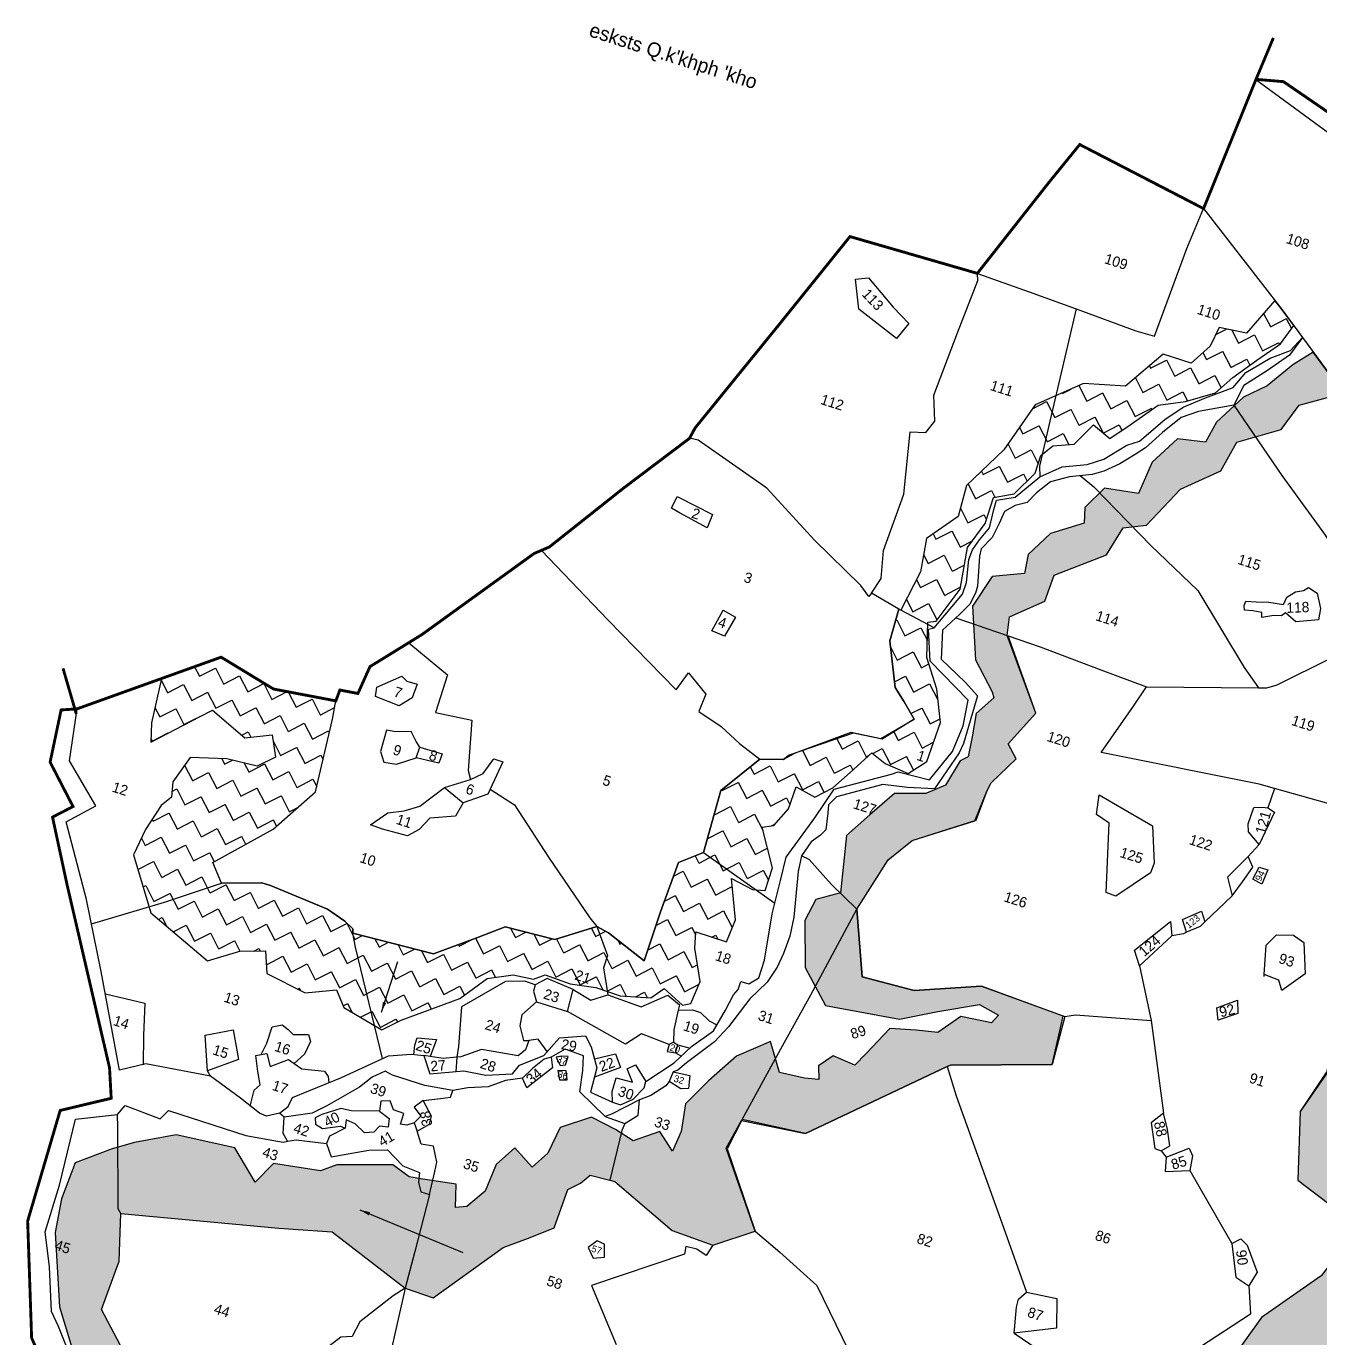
# Model space of a CAD drawing. Header units: metres. Extents: x 324836 to 329602, y 1812541 to 1817315.
# Drawn here: x 325396 to 327734, y 1814434 to 1816803 of the extents above; entities that cross this region are included whole.
import ezdxf
from ezdxf.enums import TextEntityAlignment as Align

# ---------------------------------------------------------------- set-up
doc = ezdxf.new("R2010")
doc.units = ezdxf.units.M
doc.header["$MEASUREMENT"] = 0
doc.linetypes.add('DASHDOT', pattern=[1, 0.5, -0.25, 0, -0.25])
doc.linetypes.add('DIVIDE', pattern=[31.75, 12.7, -6.35, 0, -6.35, 0, -6.35])
for name, color, linetype in [('OFF', 1, 'Continuous'), ('POLY_HATCH', 12, 'Continuous'), ('POLY_PARCEL', 6, 'Continuous'), ('POLY_WATER', 4, 'Continuous'), ('SYM_ARROW', 1, 'Continuous'), ('TEXT_MAPOUT', 7, 'Continuous'), ('TEXT_PARCEL', 7, 'Continuous'), ('V_BOUND_LINE', 7, 'Continuous'), ('V_BOUND_STREAM_LINE', 7, 'DASHDOT'), ('V_DIVIDE_LINE', 7, 'DIVIDE')]:
    doc.layers.add(name, color=color, linetype=linetype)
doc.styles.get("Standard").update_dxf_attribs({"font": 'simplex.shx'})
doc.styles.add('TEXT_MAP', font='', dxfattribs={"height": 0.5})
doc.styles.get('TEXT_MAP').set_extended_font_data('Kruti Dev 050')
doc.dimstyles.get("Standard").update_dxf_attribs({"dimtxt": 0.18, "dimasz": 0.18, "dimexe": 0.18, "dimexo": 0.0625, "dimgap": 0.09, "dimtad": 0, "dimtih": 1, "dimtoh": 1, "dimdec": 4, "dimzin": 0, "dimdsep": 46, "dimtxsty": 'Standard', "dimcen": 0.09, "dimadec": 0, "dimazin": 0, "dimtfac": 1, "dimtdec": 4, "dimtofl": 0, "dimtmove": 0, "dimatfit": 3, "dimfxl": 0, "dimtolj": 1, "dimtzin": 0, "dimarcsym": 0})

# ---------------------------------------------------------------- blocks, each defined once
blk = doc.blocks.new('ff')
at = {"layer": 'POLY_HATCH'}
h = blk.add_hatch(dxfattribs=at)
h.set_pattern_fill('ZIGZAG', color=256, scale=25, angle=315, style=0)
h.set_pattern_definition([(315, (3158.3107, 8033.7145), (4.419417, -1e-15), [3.125, -3.125]), (45, (3160.5204, 8031.5048), (2e-15, 4.419417), [3.125, -3.125])])
edge = h.paths.add_edge_path()
edge.add_line((3301.97, 8306.03), (3302.19, 8300.27))
edge.add_line((3302.19, 8300.27), (3305.55, 8292.83))
edge.add_line((3305.55, 8292.83), (3307.76, 8290.95))
edge.add_line((3307.76, 8290.95), (3310.38, 8288.58))
edge.add_line((3310.38, 8288.58), (3306.12, 8283.59))
edge.add_line((3306.12, 8283.59), (3300.97, 8283.01))
edge.add_line((3300.97, 8283.01), (3291.55, 8275.98))
edge.add_line((3291.55, 8275.98), (3290.81, 8274.93))
edge.add_line((3290.81, 8274.93), (3286.88, 8273.78))
edge.add_line((3286.88, 8273.78), (3282.05, 8266.5))
edge.add_line((3282.05, 8266.5), (3282.47, 8255.26))
edge.add_line((3282.47, 8255.26), (3278.87, 8252.31))
edge.add_line((3278.87, 8252.31), (3278.54, 8243.15))
edge.add_line((3278.54, 8243.15), (3278.38, 8234.16))
edge.add_line((3278.38, 8234.16), (3271.01, 8236.94))
edge.add_line((3271.01, 8236.94), (3268.73, 8237.32))
edge.add_line((3268.73, 8237.32), (3262.43, 8232.96))
edge.add_line((3262.43, 8232.96), (3253.51, 8232.41))
edge.add_line((3253.51, 8232.41), (3249.63, 8229.29))
edge.add_line((3249.63, 8229.29), (3243.06, 8224.11))
edge.add_line((3243.06, 8224.11), (3228.6, 8223.28))
edge.add_line((3228.6, 8223.28), (3228.38, 8223.98))
edge.add_line((3228.38, 8223.98), (3226.63, 8224.85))
edge.add_line((3226.63, 8224.85), (3223.14, 8225.92))
edge.add_line((3223.14, 8225.92), (3212.38, 8226.79))
edge.add_line((3212.38, 8226.79), (3210.83, 8226.79))
edge.add_line((3210.83, 8226.79), (3204.13, 8224.56))
edge.add_line((3204.13, 8224.56), (3201.61, 8227.56))
edge.add_line((3201.61, 8227.56), (3209.86, 8236.28))
edge.add_line((3209.86, 8236.28), (3214.91, 8244.69))
edge.add_line((3214.91, 8244.69), (3213.85, 8257.67))
edge.add_line((3213.85, 8257.67), (3213.44, 8260.88))
edge.add_line((3213.44, 8260.88), (3202.47, 8259.53))
edge.add_line((3202.47, 8259.53), (3192.08, 8262.03))
edge.add_line((3192.08, 8262.03), (3183.32, 8255.3))
edge.add_line((3183.32, 8255.3), (3184.02, 8247.44))
edge.add_line((3184.02, 8247.44), (3184.91, 8244.19))
edge.add_line((3184.91, 8244.19), (3191.73, 8251.09))
edge.add_line((3191.73, 8251.09), (3193.5, 8252.77))
edge.add_line((3193.5, 8252.77), (3200.32, 8249.91))
edge.add_line((3200.32, 8249.91), (3204.66, 8251.88))
edge.add_line((3204.66, 8251.88), (3206.44, 8248.33))
edge.add_line((3206.44, 8248.33), (3203.87, 8245.86))
edge.add_line((3203.87, 8245.86), (3198.44, 8245.47))
edge.add_line((3198.44, 8245.47), (3192.27, 8243.74))
edge.add_line((3192.27, 8243.74), (3190.68, 8238.8))
edge.add_line((3190.68, 8238.8), (3191.28, 8236.14))
edge.add_line((3191.28, 8236.14), (3189.99, 8234.26))
edge.add_line((3189.99, 8234.26), (3188.71, 8229.43))
edge.add_line((3188.71, 8229.43), (3188.06, 8224.62))
edge.add_line((3188.06, 8224.62), (3194.03, 8215.87))
edge.add_line((3194.03, 8215.87), (3205.98, 8210.93))
edge.add_line((3205.98, 8210.93), (3210.82, 8214.29))
edge.add_line((3210.82, 8214.29), (3215.07, 8215.67))
edge.add_line((3215.07, 8215.67), (3216.45, 8212.02))
edge.add_line((3216.45, 8212.02), (3223.86, 8210.84))
edge.add_line((3223.86, 8210.84), (3228.89, 8213.01))
edge.add_line((3228.89, 8213.01), (3231.07, 8210.44))
edge.add_line((3231.07, 8210.44), (3238.57, 8208.76))
edge.add_line((3238.57, 8208.76), (3241.24, 8211.43))
edge.add_line((3241.24, 8211.43), (3249.83, 8218.14))
edge.add_line((3249.83, 8218.14), (3253.29, 8222.87))
edge.add_line((3253.29, 8222.87), (3257.43, 8224.85))
edge.add_line((3257.43, 8224.85), (3261.05, 8225.22))
edge.add_line((3261.05, 8225.22), (3262.73, 8226.6))
edge.add_line((3262.73, 8226.6), (3267.37, 8226.4))
edge.add_line((3267.37, 8226.4), (3271.82, 8227.19))
edge.add_line((3271.82, 8227.19), (3276.26, 8227.09))
edge.add_line((3276.26, 8227.09), (3281.5, 8228.37))
edge.add_line((3281.5, 8228.37), (3283.17, 8230.64))
edge.add_line((3283.17, 8230.64), (3287.13, 8228.87))
edge.add_line((3287.13, 8228.87), (3288.41, 8229.56))
edge.add_line((3288.41, 8229.56), (3288.8, 8233.7))
edge.add_line((3288.8, 8233.7), (3286.14, 8238.93))
edge.add_line((3286.14, 8238.93), (3285.45, 8241.69))
edge.add_line((3285.45, 8241.69), (3291.08, 8241.69))
edge.add_line((3291.08, 8241.69), (3291.37, 8245.84))
edge.add_line((3291.37, 8245.84), (3288.51, 8252.45))
edge.add_line((3288.51, 8252.45), (3292.56, 8251.76))
edge.add_line((3292.56, 8251.76), (3294.73, 8252.25))
edge.add_line((3294.73, 8252.25), (3294.73, 8256.4))
edge.add_line((3294.73, 8256.4), (3290.88, 8262.61))
edge.add_line((3290.88, 8262.61), (3292.75, 8263.5))
edge.add_line((3292.75, 8263.5), (3294.28, 8267.04))
edge.add_line((3294.28, 8267.04), (3294.38, 8271.09))
edge.add_line((3294.38, 8271.09), (3298.03, 8270.4))
edge.add_line((3298.03, 8270.4), (3300.5, 8272.87))
edge.add_line((3300.5, 8272.87), (3302.58, 8276.32))
edge.add_line((3302.58, 8276.32), (3305.14, 8280.76))
edge.add_line((3305.14, 8280.76), (3307.91, 8279.67))
edge.add_line((3307.91, 8279.67), (3312.26, 8279.28))
edge.add_line((3312.26, 8279.28), (3314.72, 8282.24))
edge.add_line((3314.72, 8282.24), (3314.92, 8289.44))
edge.add_line((3314.92, 8289.44), (3312.55, 8294.77))
edge.add_line((3312.55, 8294.77), (3309.19, 8299.51))
edge.add_line((3309.19, 8299.51), (3307.5, 8305.4))
edge.add_line((3307.5, 8305.4), (3308.78, 8306))
edge.add_line((3308.78, 8306), (3311.05, 8312.61))
edge.add_line((3311.05, 8312.61), (3310.07, 8319.91))
edge.add_line((3310.07, 8319.91), (3311.75, 8324.84))
edge.add_line((3311.75, 8324.84), (3311.75, 8329.58))
edge.add_line((3311.75, 8329.58), (3315, 8331.26))
edge.add_line((3315, 8331.26), (3317.38, 8335.8))
edge.add_line((3317.38, 8335.8), (3317.38, 8339.05))
edge.add_line((3317.38, 8339.05), (3318.82, 8341.3))
edge.add_line((3318.82, 8341.3), (3322.28, 8342.68))
edge.add_line((3322.28, 8342.68), (3324.45, 8346.92))
edge.add_line((3324.45, 8346.92), (3327.91, 8345.54))
edge.add_line((3327.91, 8345.54), (3330.57, 8348.9))
edge.add_line((3330.57, 8348.9), (3334.13, 8353.63))
edge.add_line((3334.13, 8353.63), (3338.47, 8355.7))
edge.add_line((3338.47, 8355.7), (3343.02, 8358.76))
edge.add_line((3343.02, 8358.76), (3345.09, 8362.22))
edge.add_line((3345.09, 8362.22), (3348.15, 8366.36))
edge.add_line((3348.15, 8366.36), (3351.21, 8370.31))
edge.add_line((3351.21, 8370.31), (3352.41, 8374.05))
edge.add_line((3352.41, 8374.05), (3349.66, 8376.05))
edge.add_line((3349.66, 8376.05), (3347.96, 8377.21))
edge.add_line((3347.96, 8377.21), (3345, 8370.25))
edge.add_line((3345, 8370.25), (3340.17, 8369.75))
edge.add_line((3340.17, 8369.75), (3339.66, 8366.19))
edge.add_line((3339.66, 8366.19), (3337.38, 8362.38))
edge.add_line((3337.38, 8362.38), (3332.29, 8362.38))
edge.add_line((3332.29, 8362.38), (3327.72, 8355.02))
edge.add_line((3327.72, 8355.02), (3320.6, 8353.24))
edge.add_line((3320.6, 8353.24), (3313.74, 8347.15))
edge.add_line((3313.74, 8347.15), (3310.95, 8338.01))
edge.add_line((3310.95, 8338.01), (3306.63, 8330.14))
edge.add_line((3306.63, 8330.14), (3306.88, 8324.55))
edge.add_line((3306.88, 8324.55), (3302.82, 8319.22))
edge.add_line((3302.82, 8319.22), (3303.58, 8313.38))
edge.add_line((3303.58, 8313.38), (3302.39, 8305.94))
h = blk.add_hatch(dxfattribs=at)
h.set_pattern_fill('ZIGZAG', color=256, scale=25, angle=45, style=0)
h.set_pattern_definition([(45, (3158.3107, 8033.7145), (3e-16, 4.419417), [3.125, -3.125]), (135, (3160.5204, 8035.9242), (-4.419417, 6e-16), [3.125, -3.125])])
h.paths.add_polyline_path([(3448.64, 8249.79), (3442.99, 8248.17), (3436.6, 8249.69), (3430.06, 8247.87), (3424.28, 8249.24), (3421.55, 8247.26), (3418.51, 8246.5), (3413.03, 8247.11), (3411.51, 8251.97), (3412.42, 8258.96), (3420.18, 8266.4), (3418.96, 8272.78), (3419.57, 8277.8), (3415.01, 8280.53), (3412.42, 8285.85), (3408.62, 8283.12), (3406.49, 8276.13), (3402.69, 8274), (3401.93, 8271.72), (3400.41, 8265.34), (3396.82, 8259.02), (3397.46, 8251.9), (3395.27, 8244.07), (3398.5, 8232.56), (3411.18, 8228.06), (3407.49, 8217.93), (3399.81, 8207.82), (3394.04, 8190.08), (3385.79, 8166.21), (3385.68, 8152.62), (3381.41, 8143.9), (3380.01, 8139.73), (3377.62, 8132.11), (3362.22, 8117.1), (3365.44, 8105.91), (3363.87, 8104.56), (3356.33, 8096.57), (3351.2, 8098.75), (3341.86, 8102.64), (3332.29, 8104.43), (3318.83, 8100.77), (3290.45, 8081.02), (3286.64, 8078.41), (3270.07, 8071.48), (3265.81, 8070.29), (3261.03, 8069.99), (3257.59, 8069.54), (3245.71, 8071.33), (3235.62, 8073.13), (3229.28, 8075.68), (3238.4, 8084.49), (3243.59, 8093.29), (3247.33, 8101.72), (3261.08, 8112.55), (3266.32, 8116.36), (3266.27, 8117.93), (3263.27, 8118.22), (3262.2, 8119.07), (3256.62, 8118.5), (3250.9, 8118.65), (3243.76, 8121.5), (3239.68, 8123.79), (3235.25, 8124.86), (3227.46, 8126.5), (3226.39, 8126.71), (3221.32, 8130.86), (3216.69, 8137.9), (3212.76, 8141.76), (3206.9, 8147.47), (3207.26, 8156.47), (3204.98, 8164.45), (3231.99, 8170.38), (3241.05, 8172.61), (3256.13, 8167.18), (3261.32, 8167.05), (3270.23, 8179.09), (3273.93, 8182.04), (3277.69, 8185.08), (3277.92, 8192.19), (3279.64, 8193.91), (3280.82, 8195.71), (3284.38, 8195.96), (3285.27, 8196.02), (3297.4, 8190.94), (3304.9, 8190.63), (3311.21, 8195.22), (3301.97, 8207.46), (3303.03, 8212.86), (3314.34, 8214.11), (3334.32, 8232.75), (3334.75, 8233.15), (3351.6, 8238.68), (3350.86, 8247.28), (3335.73, 8247.9), (3324.79, 8243.6), (3315.44, 8243.11), (3310.92, 8254.05), (3313.55, 8263.87), (3316.46, 8268.37), (3325.82, 8274.95), (3326.24, 8280.63), (3326.53, 8282.14), (3329.37, 8287.41), (3327.29, 8289.49), (3330.2, 8296.06), (3321.33, 8307.4), (3320.73, 8310.63), (3325.75, 8315.09), (3325.93, 8319.92), (3333.55, 8326.05), (3334.86, 8331.44), (3338.57, 8333.11), (3342.29, 8340.91), (3348.05, 8346.11), (3349.17, 8351.68), (3355.86, 8356.14), (3357.54, 8361.15), (3364.26, 8365.46), (3357.06, 8370.67), (3354.38, 8367.47), (3351.21, 8362.64), (3347.87, 8359.48), (3344.71, 8353.91), (3343.96, 8350.01), (3339.13, 8349.08), (3336.16, 8343.88), (3335.6, 8337.94), (3329.65, 8337.01), (3327.42, 8332.74), (3328.16, 8330.14), (3323.14, 8326.61), (3320.54, 8321.96), (3320.91, 8318.62), (3315.71, 8316.39), (3314.04, 8310.45), (3317.38, 8301.72), (3321.85, 8297.3), (3322.41, 8296.38), (3320.36, 8292.85), (3320.92, 8288.76), (3321.29, 8285.23), (3320.18, 8284.12), (3319.06, 8279.29), (3316.27, 8276.87), (3311.07, 8275.2), (3308.09, 8270.37), (3305.31, 8265.73), (3307.35, 8255.89), (3303.63, 8253.47), (3302.89, 8249.39), (3305.49, 8241.59), (3310.88, 8236.38), (3323.89, 8238.06), (3329.84, 8241.4), (3336.35, 8244.74), (3340.07, 8244), (3339.32, 8242.33), (3333.93, 8241.77), (3330.96, 8237.87), (3327.24, 8237.13), (3322.78, 8236.01), (3320.18, 8230.63), (3318.88, 8228.06), (3314.79, 8228.44), (3312.93, 8226.02), (3313.68, 8223.79), (3311.26, 8223.24), (3306.8, 8222.86), (3303.64, 8227.51), (3298.8, 8223.24), (3295.46, 8217.66), (3292.86, 8212.65), (3293.6, 8207.82), (3293.23, 8204.11), (3290.07, 8206.71), (3286.16, 8203.73), (3282.63, 8204.66), (3277.98, 8205.41), (3273.34, 8202.06), (3272.65, 8197.17), (3270.79, 8194.01), (3266.88, 8196.24), (3264.65, 8192.52), (3264.28, 8187.51), (3262.05, 8183.98), (3260.19, 8183.24), (3259.08, 8187.14), (3253.31, 8186.21), (3250.9, 8185.84), (3247.55, 8186.95), (3238.26, 8183.98), (3235.84, 8182.12), (3227.66, 8180.82), (3225.62, 8176.74), (3220.41, 8181.38), (3210, 8180.45), (3203.49, 8176.92), (3200.15, 8174.69), (3194.76, 8170.42), (3194.39, 8163.74), (3195.13, 8157.79), (3199.78, 8145.72), (3204.8, 8138.48), (3209.26, 8137.55), (3211.46, 8131.65), (3216.67, 8124.59), (3223.36, 8122.73), (3227.26, 8117.72), (3236.93, 8117.16), (3242.51, 8115.3), (3244.18, 8113.26), (3239.9, 8107.13), (3238.79, 8102.49), (3233.58, 8091.34), (3229.31, 8085.4), (3224.48, 8081.5), (3224.85, 8074.81), (3228.94, 8070.17), (3234.19, 8067.63), (3243.48, 8065.03), (3247.76, 8065.59), (3252.41, 8064.1), (3264.31, 8063.73), (3268.77, 8065.03), (3270.63, 8063.73), (3277.13, 8067.63), (3279.36, 8069.3), (3286.06, 8069.12), (3292.19, 8073.76), (3294.42, 8078.96), (3297.95, 8079.71), (3301.86, 8078.78), (3308.73, 8083.05), (3311.34, 8087.32), (3315.56, 8088), (3329.14, 8098.4), (3336.01, 8093.76), (3344.01, 8090.04), (3350.88, 8090.97), (3352.56, 8088.37), (3363.9, 8091.16), (3372.26, 8094.31), (3374.12, 8103.23), (3370.59, 8112.51), (3374.12, 8113.07), (3378.58, 8113.63), (3382.86, 8118.64), (3388.06, 8123.66), (3389.92, 8130.53), (3388.99, 8136.47), (3395.31, 8139.26), (3401.26, 8147.62), (3401.35, 8155.01), (3395.77, 8164.67), (3396.89, 8166.53), (3403.39, 8165.78), (3403.76, 8170.98), (3400.79, 8176.18), (3401.35, 8178.23), (3406.18, 8179.34), (3408.97, 8183.06), (3409.34, 8188.26), (3407.67, 8191.97), (3412.5, 8195.87), (3415.48, 8200.7), (3414.73, 8206.27), (3418.45, 8207.94), (3421.08, 8215.51), (3420.34, 8221.64), (3414.02, 8230.74), (3405.28, 8233.34), (3403.24, 8236.13), (3401.94, 8241.89), (3401.94, 8248.02), (3403.8, 8259.53), (3405.84, 8261.76), (3405.47, 8268.07), (3407.7, 8271.98), (3411.6, 8277.73), (3413.65, 8275.69), (3409.93, 8268.45), (3409.93, 8260.65), (3406.03, 8249.32), (3405.84, 8241.7), (3409, 8237.61), (3415.13, 8237.43), (3421.46, 8239.29), (3426.85, 8236.5), (3435.4, 8238.92), (3440.5, 8239.51)])
at = {"layer": 'OFF'}
blk.add_lwpolyline([(3226.99, 8189.12), (3226.03, 8189.5)], dxfattribs=at)
at = {"layer": 'POLY_HATCH'}
for points in [[(3301.97, 8306.03), (3302.19, 8300.27), (3305.55, 8292.83), (3307.76, 8290.95), (3310.38, 8288.58), (3306.12, 8283.59), (3300.97, 8283.01), (3291.55, 8275.98), (3290.81, 8274.93), (3286.88, 8273.78), (3282.05, 8266.5), (3282.47, 8255.26), (3278.87, 8252.31), (3278.54, 8243.15), (3278.38, 8234.16), (3271.01, 8236.94), (3268.73, 8237.32), (3262.43, 8232.96), (3253.51, 8232.41), (3249.63, 8229.29), (3243.06, 8224.11), (3228.6, 8223.28), (3228.38, 8223.98), (3226.63, 8224.85), (3223.14, 8225.92), (3212.38, 8226.79), (3210.83, 8226.79), (3204.13, 8224.56), (3201.61, 8227.56), (3209.86, 8236.28), (3214.91, 8244.69), (3213.85, 8257.67), (3213.44, 8260.88), (3202.47, 8259.53), (3192.08, 8262.03), (3183.32, 8255.3), (3184.02, 8247.44), (3184.91, 8244.19), (3191.73, 8251.09), (3193.5, 8252.77), (3200.32, 8249.91), (3204.66, 8251.88), (3206.44, 8248.33), (3203.87, 8245.86), (3198.44, 8245.47), (3192.27, 8243.74), (3190.68, 8238.8), (3191.28, 8236.14), (3189.99, 8234.26), (3188.71, 8229.43), (3188.06, 8224.62), (3194.03, 8215.87), (3205.98, 8210.93), (3210.82, 8214.29), (3215.07, 8215.67), (3216.45, 8212.02), (3223.86, 8210.84), (3228.89, 8213.01), (3231.07, 8210.44), (3238.57, 8208.76), (3241.24, 8211.43), (3249.83, 8218.14), (3253.29, 8222.87), (3257.43, 8224.85), (3261.05, 8225.22), (3262.73, 8226.6), (3267.37, 8226.4), (3271.82, 8227.19), (3276.26, 8227.09), (3281.5, 8228.37), (3283.17, 8230.64), (3287.13, 8228.87), (3288.41, 8229.56), (3288.8, 8233.7), (3286.14, 8238.93), (3285.45, 8241.69), (3291.08, 8241.69), (3291.37, 8245.84), (3288.51, 8252.45), (3292.56, 8251.76), (3294.73, 8252.25), (3294.73, 8256.4), (3290.88, 8262.61), (3292.75, 8263.5), (3294.28, 8267.04), (3294.38, 8271.09), (3298.03, 8270.4), (3300.5, 8272.87), (3302.58, 8276.32), (3305.14, 8280.76), (3307.91, 8279.67), (3312.26, 8279.28), (3314.72, 8282.24), (3314.92, 8289.44), (3312.55, 8294.77), (3309.19, 8299.51), (3307.5, 8305.4), (3308.78, 8306), (3311.05, 8312.61), (3310.07, 8319.91), (3311.75, 8324.84), (3311.75, 8329.58), (3315, 8331.26), (3317.38, 8335.8), (3317.38, 8339.05), (3318.82, 8341.3), (3322.28, 8342.68), (3324.45, 8346.92), (3327.91, 8345.54), (3330.57, 8348.9), (3334.13, 8353.63), (3338.47, 8355.7), (3343.02, 8358.76), (3345.09, 8362.22), (3348.15, 8366.36), (3351.21, 8370.31), (3352.41, 8374.05), (3349.66, 8376.05), (3347.96, 8377.21), (3345, 8370.25), (3340.17, 8369.75), (3339.66, 8366.19), (3337.38, 8362.38), (3332.29, 8362.38), (3327.72, 8355.02), (3320.6, 8353.24), (3313.74, 8347.15), (3310.95, 8338.01), (3306.63, 8330.14), (3306.88, 8324.55), (3302.82, 8319.22), (3303.58, 8313.38), (3302.39, 8305.94)], [(3397.46, 8251.9), (3395.27, 8244.07), (3398.5, 8232.56), (3411.18, 8228.06)], [(3407.49, 8217.93), (3399.81, 8207.82), (3394.04, 8190.08)], [(3212.76, 8141.76), (3206.9, 8147.47), (3207.26, 8156.47), (3204.98, 8164.45), (3231.99, 8170.38), (3241.05, 8172.61), (3256.13, 8167.18), (3261.32, 8167.05), (3270.23, 8179.09), (3273.93, 8182.04), (3277.69, 8185.08), (3277.92, 8192.19), (3279.64, 8193.91), (3280.82, 8195.71), (3284.38, 8195.96), (3285.27, 8196.02), (3297.4, 8190.94), (3304.9, 8190.63), (3311.21, 8195.22), (3301.97, 8207.46), (3303.03, 8212.86), (3314.34, 8214.11), (3334.32, 8232.75), (3334.75, 8233.15), (3351.6, 8238.68), (3350.86, 8247.28), (3335.73, 8247.9), (3324.79, 8243.6), (3315.44, 8243.11), (3310.92, 8254.05), (3313.55, 8263.87), (3316.46, 8268.37), (3325.82, 8274.95), (3326.24, 8280.63), (3326.53, 8282.14), (3329.37, 8287.41), (3327.29, 8289.49), (3330.2, 8296.06), (3321.33, 8307.4), (3320.73, 8310.63), (3325.75, 8315.09), (3325.93, 8319.92), (3333.55, 8326.05), (3334.86, 8331.44), (3338.57, 8333.11), (3342.29, 8340.91), (3348.05, 8346.11), (3349.17, 8351.68), (3355.86, 8356.14), (3357.54, 8361.15), (3364.26, 8365.46), (3357.06, 8370.67), (3354.38, 8367.47), (3351.21, 8362.64), (3347.87, 8359.48), (3344.71, 8353.91), (3343.96, 8350.01), (3339.13, 8349.08), (3336.16, 8343.88), (3335.6, 8337.94), (3329.65, 8337.01), (3327.42, 8332.74), (3328.16, 8330.14), (3323.14, 8326.61), (3320.54, 8321.96), (3320.91, 8318.62), (3315.71, 8316.39), (3314.04, 8310.45), (3317.38, 8301.72), (3321.85, 8297.3), (3322.41, 8296.38), (3320.36, 8292.85), (3320.92, 8288.76), (3321.29, 8285.23), (3320.18, 8284.12), (3319.06, 8279.29), (3316.27, 8276.87), (3311.07, 8275.2), (3308.09, 8270.37), (3305.31, 8265.73), (3307.35, 8255.89), (3303.63, 8253.47), (3302.89, 8249.39), (3305.49, 8241.59), (3310.88, 8236.38), (3323.89, 8238.06), (3329.84, 8241.4), (3336.35, 8244.74), (3340.07, 8244), (3339.32, 8242.33), (3333.93, 8241.77), (3330.96, 8237.87), (3327.24, 8237.13), (3322.78, 8236.01), (3320.18, 8230.63), (3318.88, 8228.06), (3314.79, 8228.44), (3312.93, 8226.02), (3313.68, 8223.79), (3311.26, 8223.24), (3306.8, 8222.86), (3303.64, 8227.51), (3298.8, 8223.24), (3295.46, 8217.66), (3292.86, 8212.65), (3293.6, 8207.82), (3293.23, 8204.11), (3290.07, 8206.71), (3286.16, 8203.73), (3282.63, 8204.66), (3277.98, 8205.41), (3273.34, 8202.06), (3272.65, 8197.17), (3270.79, 8194.01), (3266.88, 8196.24), (3264.65, 8192.52), (3264.28, 8187.51), (3262.05, 8183.98), (3260.19, 8183.24), (3259.08, 8187.14), (3253.31, 8186.21), (3250.9, 8185.84), (3247.55, 8186.95), (3238.26, 8183.98), (3235.84, 8182.12), (3227.66, 8180.82), (3225.62, 8176.74), (3220.41, 8181.38), (3210, 8180.45), (3203.49, 8176.92), (3200.15, 8174.69), (3194.76, 8170.42), (3194.39, 8163.74), (3195.13, 8157.79), (3199.78, 8145.72), (3204.8, 8138.48)]]:
    blk.add_lwpolyline(points, dxfattribs=at)
at = {"layer": 'POLY_PARCEL'}
for points in [[(3315.42, 8365.22), (3326.47, 8364.79), (3329.9, 8364.88), (3330.59, 8381.17), (3331.24, 8388.65), (3349.66, 8376.05), (3354.53, 8372.51), (3364.26, 8365.46)], [(3296.59, 8307.21), (3297.38, 8310.16), (3296.3, 8314.96), (3296.69, 8325.36), (3294.43, 8336.05), (3297.08, 8336.74), (3297.97, 8339.09), (3296.42, 8343.4), (3297.01, 8354.98), (3297.6, 8364.69), (3297.15, 8365.88), (3306.73, 8365.57), (3315.42, 8365.22)], [(3315.42, 8365.22), (3317.04, 8345.23), (3317.69, 8337.21), (3318.32, 8335.45)], [(3279.35, 8359.33), (3284.98, 8355.79), (3288.43, 8353.91), (3287.17, 8350.78), (3279.4, 8353.65), (3277.26, 8358.44), (3279.35, 8359.33)], [(3346.72, 8357.65), (3358.42, 8348.54), (3368.61, 8341.11), (3369.91, 8340.02)], [(3324.96, 8337.8), (3327.81, 8336.68), (3340.38, 8329.96), (3350.57, 8324.98), (3362.38, 8314.7), (3365.79, 8312.11)], [(3365.79, 8312.11), (3367.21, 8312.55), (3368.75, 8313.56), (3383.99, 8328.38), (3391.16, 8335.05), (3391.65, 8336.4)], [(3359.1, 8325.8), (3360.88, 8326.25), (3362.97, 8326.83), (3365.55, 8327.23), (3365.69, 8328.65), (3366.84, 8329.98), (3368.09, 8330.65), (3368.76, 8331.4), (3370.54, 8330.92), (3371.87, 8328.56), (3372.14, 8326.56), (3368.53, 8325.05), (3366.31, 8325.94), (3365.82, 8325.27), (3364.49, 8324.92), (3362.66, 8323.94), (3362.35, 8324.74), (3360.79, 8324.56), (3359.37, 8324.2), (3359.06, 8325), (3359.1, 8325.8)], [(3296.59, 8307.21), (3296.3, 8306.53), (3294.43, 8307.9), (3284.32, 8313), (3273.62, 8319.08), (3259.68, 8323.4), (3258.16, 8323.22)], [(3259.2, 8312.94), (3266.03, 8311.81), (3265.86, 8309.34), (3265.86, 8309.34), (3260.44, 8310.31), (3258.91, 8310.66), (3259.2, 8312.94)], [(3347.18, 8306.3), (3365.79, 8312.11)], [(3286.88, 8273.78), (3290.81, 8274.93), (3291.55, 8275.98), (3300.62, 8283.08), (3305.84, 8283.59), (3310.38, 8288.58), (3307.76, 8290.95), (3305.55, 8292.83), (3302.19, 8300.27), (3301.97, 8306.03)], [(3301.97, 8306.03), (3296.59, 8307.21)], [(3308.79, 8304.82), (3302.39, 8305.94), (3301.97, 8306.03)], [(3310.92, 8254.05), (3313.55, 8263.87), (3316.46, 8268.37), (3326.03, 8275.16), (3326.24, 8280.63), (3326.53, 8282.14), (3329.37, 8287.41), (3327.29, 8289.49), (3330.2, 8296.06), (3321.54, 8307.4)], [(3311.87, 8307.59), (3321.54, 8307.4)], [(3321.54, 8307.4), (3327.41, 8307.28), (3338.7, 8306.71), (3347.18, 8306.3)], [(3373.82, 8296.24), (3371.06, 8296.13), (3343.16, 8293), (3346.05, 8302.38), (3347.18, 8306.3)], [(3390.18, 8296.88), (3373.82, 8296.24)], [(3239.54, 8296.76), (3254.24, 8288.77), (3269.3, 8280.82), (3270.46, 8284.29), (3274.47, 8281.67), (3274.24, 8278.43), (3278.72, 8277.12), (3282.66, 8275.27), (3286.88, 8273.78)], [(3373.82, 8296.24), (3373.73, 8292.67)], [(3391.26, 8296.28), (3392.14, 8293.35), (3393.64, 8288.75), (3394.68, 8278.27), (3396.64, 8260.99), (3397.6, 8251.62), (3395.27, 8244.07), (3398.5, 8232.56), (3411.18, 8228.06), (3407.49, 8217.93)], [(3374.23, 8286.16), (3371.82, 8287.69), (3371.32, 8289.01), (3371.42, 8292.01), (3372.82, 8292.5), (3373.73, 8292.67)], [(3373.73, 8292.67), (3375.05, 8292.34), (3374.23, 8286.16)], [(3374.23, 8286.16), (3373.09, 8283.56)], [(3373.09, 8283.56), (3370.76, 8279.08), (3372.5, 8276.21)], [(3372.5, 8276.21), (3373.48, 8279.08), (3374.39, 8282.05), (3373.09, 8283.56)], [(3375.06, 8280.08), (3375.44, 8282.41), (3377.02, 8282.41), (3376.8, 8279.7), (3375.06, 8280.08)], [(3222.45, 8274.41), (3230.56, 8271.12), (3230.57, 8264.23), (3237.04, 8264.92), (3239.11, 8256.38), (3239.98, 8254.99)], [(3372.5, 8276.21), (3372.5, 8276.21), (3369.37, 8270.43)], [(3282.47, 8255.26), (3282.05, 8266.5), (3286.88, 8273.78)], [(3366.87, 8267.72), (3365.51, 8269.64), (3368.23, 8272.03), (3369.37, 8270.43)], [(3369.37, 8270.43), (3368.81, 8269.39), (3366.87, 8267.72)], [(3219.5, 8265.3), (3223.06, 8268.49), (3224.15, 8267.91), (3226.04, 8267.98), (3225.97, 8265.44), (3224.22, 8263.41), (3219.79, 8263.7), (3219.5, 8265.3)], [(3360.82, 8259.68), (3359.17, 8261.98), (3363.62, 8268.65), (3364.61, 8266.35)], [(3366.87, 8267.72), (3366.42, 8267.33), (3364.61, 8266.35)], [(3364.61, 8266.35), (3360.82, 8259.68)], [(3382.08, 8264.54), (3382, 8264.85)], [(3204.13, 8224.56), (3201.61, 8227.56), (3209.86, 8236.28), (3214.91, 8244.69), (3213.85, 8257.67), (3213.44, 8260.88)], [(3229.82, 8257.67), (3228.94, 8258.41), (3227.56, 8259.78), (3225.02, 8258.91), (3223.42, 8258.7), (3223.57, 8254.85), (3224.66, 8253.25), (3226.84, 8253.62), (3229.8, 8255.69), (3229.8, 8255.69)], [(3239.98, 8254.99), (3241.73, 8256.66), (3242.74, 8259.64), (3244.41, 8259.64), (3243.74, 8254.46)], [(3310.92, 8254.05), (3305.44, 8256.8), (3300.39, 8259.71), (3298.93, 8259.91)], [(3360.82, 8259.68), (3360.82, 8259.68), (3365.71, 8251.22)], [(3229.82, 8257.67), (3233.88, 8257.75), (3233.81, 8256.01), (3229.8, 8255.69)], [(3229.8, 8255.69), (3229.82, 8257.67)], [(3236.06, 8252.31), (3239.98, 8254.99)], [(3243.74, 8254.46), (3243.61, 8253.47), (3239.97, 8250.71)], [(3243.74, 8254.46), (3248.58, 8253.13), (3257.01, 8246.26), (3267.08, 8238.41), (3268.73, 8237.32)], [(3268.73, 8237.32), (3271.01, 8236.94), (3278.38, 8234.16), (3278.54, 8243.15), (3278.87, 8252.31), (3282.47, 8255.26)], [(3282.47, 8255.26), (3297, 8250.69)], [(3303.1, 8213.07), (3305.78, 8226.84), (3307.87, 8237.36), (3310.92, 8254.05)], [(3310.92, 8254.05), (3315.44, 8243.11), (3324.79, 8243.6), (3335.73, 8247.9), (3351.14, 8247.28)], [(3239.97, 8250.71), (3239.4, 8248.1), (3235.26, 8246.43), (3234.1, 8243.97), (3232.5, 8242.3), (3228, 8242.08), (3225.75, 8242.15), (3228, 8245.05), (3230.61, 8246.29), (3232.94, 8247.88), (3236.06, 8252.31)], [(3236.06, 8252.31), (3239.97, 8250.71)], [(3351.14, 8247.28), (3352.83, 8248.14), (3365.71, 8251.22)], [(3365.71, 8251.22), (3372.64, 8236.49)], [(3351.14, 8247.28), (3351.6, 8238.68), (3334.75, 8233.15), (3334.32, 8232.75)], [(3228.6, 8223.28), (3243.06, 8224.11), (3249.63, 8229.29), (3253.51, 8232.41), (3262.43, 8232.96), (3268.73, 8237.32)], [(3268.73, 8237.32), (3272.05, 8233.1), (3272.05, 8230.82), (3274.19, 8226.6)], [(3372.64, 8236.49), (3371.13, 8234.27), (3373.12, 8230.21), (3374.26, 8230.14)], [(3374.26, 8230.14), (3375.43, 8231.4), (3374.16, 8234.03), (3372.64, 8236.49)], [(3334.32, 8232.75), (3314.34, 8214.11), (3303.1, 8213.07)], [(3334.32, 8232.75), (3337.33, 8228.36), (3352.21, 8209.07), (3359.43, 8199.54)], [(3375.43, 8229.33), (3378.78, 8232.04), (3379.73, 8231), (3380.07, 8228.39)], [(3274.19, 8226.6), (3280.35, 8226.4), (3284.16, 8229.71), (3286.58, 8228.75), (3286.67, 8227.77)], [(3286.67, 8227.77), (3289, 8228.61), (3290.52, 8228.61), (3292.39, 8227.64), (3293.88, 8227.39)], [(3374.26, 8230.14), (3375.43, 8229.33)], [(3375.43, 8229.33), (3376.03, 8226.89), (3380.07, 8228.39)], [(3380.07, 8228.39), (3387.08, 8222.02), (3390.91, 8218.52)], [(3204.13, 8224.56), (3210.83, 8226.79), (3212.38, 8226.79), (3223.14, 8225.92), (3226.63, 8224.85), (3228.38, 8223.98), (3228.6, 8223.28)], [(3268.17, 8225.64), (3263.26, 8226.05), (3261.6, 8224.39)], [(3268.17, 8225.64), (3271.63, 8224.81), (3274.19, 8226.6)], [(3286.67, 8227.77), (3286.99, 8224.32), (3287.61, 8222.25)], [(3184.76, 8210.89), (3195.7, 8218.36), (3204.13, 8224.56)], [(3261.6, 8224.39), (3259.66, 8224.46), (3256.48, 8223.35), (3250.55, 8216.83), (3252.14, 8210.06), (3252.46, 8208.23)], [(3261.6, 8224.39), (3261.67, 8223.22), (3262.71, 8221.63)], [(3268.38, 8221.7), (3268.17, 8225.64)], [(3240.2, 8204.05), (3229.8, 8221.08), (3228.6, 8223.28)], [(3262.71, 8221.63), (3260.96, 8218.69), (3261.25, 8216.75), (3262.62, 8214.51), (3263.54, 8214.8)], [(3262.71, 8221.63), (3268.38, 8221.7)], [(3286.99, 8221.63), (3281.87, 8221.9), (3279.73, 8219.35), (3268.38, 8221.7)], [(3287.61, 8222.25), (3286.99, 8221.63)], [(3286.99, 8221.63), (3287.06, 8220.38), (3288.51, 8220.59)], [(3287.61, 8222.25), (3288.44, 8222.04)], [(3288.44, 8222.04), (3290.66, 8222.13)], [(3288.51, 8220.59), (3288.44, 8222.04)], [(3288.51, 8220.59), (3289.65, 8220.34)], [(3390.91, 8218.52), (3392.18, 8219.8), (3393.54, 8219.08), (3396.65, 8215.1), (3396.01, 8212.39)], [(3275.37, 8215.24), (3278.62, 8217.22), (3280.14, 8215.21), (3276.33, 8212.25)], [(3289.12, 8217.31), (3292.06, 8217.57), (3292.54, 8215.35), (3291.29, 8214.86), (3288.99, 8215.46)], [(3407.49, 8217.93), (3399.81, 8207.82), (3394.04, 8190.08), (3385.79, 8166.21)], [(3390.91, 8218.52), (3393.41, 8213.15), (3396.01, 8212.39)], [(3263.54, 8214.8), (3263.47, 8213.07), (3262.57, 8211.69), (3256.13, 8210.79), (3253.09, 8208.51), (3252.46, 8208.23)], [(3267.14, 8213.96), (3264.99, 8215.56), (3263.54, 8214.8)], [(3280.66, 8209.03), (3280.07, 8210.79), (3280, 8213.28), (3282.91, 8213.42), (3281.32, 8215.35), (3282.49, 8216.46), (3285.08, 8214.26)], [(3268.11, 8213.25), (3268.86, 8211.55), (3265.68, 8206.85), (3264.47, 8208.23)], [(3303.1, 8213.07), (3302.19, 8207.38), (3311.21, 8195.22)], [(3396.01, 8212.39), (3397.76, 8207.78), (3391.07, 8199.53), (3380.4, 8186.31), (3379.9, 8185.64)], [(3245.18, 8206.37), (3244.83, 8207.97), (3244.83, 8209.33), (3248.14, 8210.05), (3247.98, 8206.9)], [(3283.84, 8206.14), (3285.59, 8208.23), (3285.02, 8210.84)], [(3252.46, 8208.23), (3250.25, 8207.26), (3247.98, 8206.9)], [(3252.46, 8208.23), (3253.03, 8205.76)], [(3247.98, 8206.9), (3246.87, 8206.72)], [(3280.19, 8206.28), (3283.84, 8206.14)], [(3283.84, 8206.14), (3283.7, 8204.8), (3284.38, 8195.96)], [(3219.86, 8198.26), (3220.19, 8200.47), (3220.19, 8203.45), (3221.76, 8204.31), (3223.01, 8203.84), (3224.11, 8203.29), (3226.62, 8204.07), (3227.33, 8203.06), (3227.01, 8200.62), (3225.77, 8198.54)], [(3249.16, 8199.25), (3251.92, 8200.51), (3253.49, 8201.26), (3253.56, 8202.48)], [(3190.77, 8200.06), (3197.82, 8200.62), (3199.31, 8195.14), (3200.83, 8190.31)], [(3219.86, 8198.26), (3220.74, 8198.74), (3221.99, 8196.78), (3224.66, 8198.9), (3225.77, 8198.54)], [(3225.77, 8198.54), (3227.33, 8198.04), (3231.25, 8198.9), (3232.12, 8198.19), (3232.54, 8197.21)], [(3249.16, 8199.25), (3248.02, 8197.68), (3249.6, 8196.55), (3248.84, 8195.04)], [(3249.78, 8193.85), (3251.48, 8195.67), (3251.36, 8197.11), (3249.16, 8199.25)], [(3359.56, 8192.08), (3358.56, 8196.51), (3358.49, 8197.94), (3359.43, 8199.54)], [(3359.43, 8199.54), (3364.84, 8200.08), (3366.34, 8195.15), (3359.56, 8192.08)], [(3220.78, 8189.14), (3220.58, 8192), (3221.28, 8193.18), (3220.19, 8195.29), (3219.01, 8197.8), (3219.86, 8198.26)], [(3248.84, 8195.04), (3247.77, 8194.29), (3246.64, 8194.1), (3246.64, 8196.05), (3244.76, 8196.11), (3243.69, 8197.43), (3242.18, 8196.86), (3242.49, 8195.17)], [(3242.49, 8195.17), (3237.84, 8193.72), (3235.95, 8193.53), (3233.12, 8191.52), (3232.18, 8190.64), (3232.56, 8189.58), (3233.94, 8189.26), (3236.83, 8190.58), (3237.71, 8190.52)], [(3242.49, 8195.17), (3244.5, 8194.48), (3244.76, 8192.97), (3243.31, 8192.65), (3242.68, 8191.4), (3241.17, 8190.77), (3239.1, 8191.77), (3237.4, 8191.96), (3237.71, 8190.52)], [(3248.84, 8195.04), (3249.78, 8193.85)], [(3256.13, 8167.18), (3261.32, 8167.05), (3270.23, 8179.09), (3273.93, 8182.04), (3277.69, 8185.08), (3277.92, 8192.19), (3279.64, 8193.91), (3280.82, 8195.71), (3284.38, 8195.96)], [(3284.38, 8195.96), (3285.27, 8196.02), (3297.4, 8190.94), (3304.9, 8190.63)], [(3304.9, 8190.63), (3311.21, 8195.22)], [(3311.21, 8195.22), (3316.4, 8193.07), (3324.28, 8189.5), (3336.53, 8176.75), (3336.26, 8174.73), (3338.28, 8174.79), (3339.6, 8173.1)], [(3212.57, 8192), (3211.82, 8192.71)], [(3255.2, 8183.99), (3254.88, 8188.07), (3254.69, 8189.76), (3253.31, 8192.21), (3251.17, 8191.9), (3249.78, 8193.85)], [(3359.56, 8192.08), (3375.63, 8187.37), (3379.9, 8185.64)], [(3237.71, 8190.52), (3235.51, 8188.38), (3235.41, 8186.96)], [(3304.9, 8190.63), (3304.36, 8188.6), (3302.48, 8189.15), (3300.52, 8188.99), (3300.68, 8187.66), (3286.92, 8177.5), (3294.14, 8169.07)], [(3235.41, 8186.96), (3236.9, 8185.01), (3242.77, 8188.13), (3245.89, 8189.15), (3249.26, 8187.35), (3252.38, 8187.12), (3252.7, 8185.47), (3253.64, 8183.99), (3255.2, 8183.99)], [(3228.82, 8185.27), (3230.17, 8185.94), (3235.41, 8186.96)], [(3284.38, 8183.63), (3285.77, 8182.16), (3287.55, 8182.89), (3286.86, 8185.05), (3285.5, 8185.25), (3284.38, 8183.63)], [(3255.2, 8183.99), (3255.83, 8173.75), (3256.13, 8167.18)], [(3204.98, 8164.45), (3204.33, 8165.1), (3199.97, 8178.52), (3199.19, 8180.66)], [(3204.98, 8164.45), (3231.99, 8170.38), (3241.05, 8172.61), (3256.13, 8167.18)], [(3256.13, 8167.18), (3254.56, 8165.26), (3250.42, 8159.19), (3249.92, 8156.33), (3248.06, 8155.62), (3242.84, 8148.05), (3234.01, 8135.86), (3227.46, 8126.5)], [(3256.13, 8167.18), (3257.78, 8148.55), (3257.92, 8146.34)], [(3227.46, 8126.5), (3226.39, 8126.71), (3221.32, 8130.86), (3216.69, 8137.9), (3212.76, 8141.76), (3206.9, 8147.47), (3207.26, 8156.47), (3204.98, 8164.45)]]:
    blk.add_lwpolyline(points, dxfattribs=at)
for points in [[(3272.08, 8292.47), (3272.86, 8296.49), (3272.86, 8296.49), (3275.32, 8296.02), (3274.47, 8292.24), (3273.16, 8292.39)], [(3345.67, 8282.49), (3345.05, 8285.87), (3355.56, 8283.56), (3357.82, 8277.49), (3357.75, 8275.65), (3353.21, 8269.96), (3351.44, 8270.04), (3348.21, 8281.72)], [(3382, 8264.85), (3380.76, 8269.8), (3381.91, 8272.11), (3384.8, 8272.93), (3386.86, 8272.27), (3388.75, 8267.17), (3385.78, 8263.14), (3384.71, 8264.7)], [(3375.9, 8256.8), (3378.95, 8259.18), (3379.69, 8256.96), (3376.8, 8254.82)], [(3268.93, 8213.48), (3270.04, 8212.31), (3270.87, 8212.72), (3270.87, 8214.25), (3269.76, 8213.97)], [(3269.89, 8211.39), (3270.68, 8209.92), (3271.98, 8210.31), (3271.3, 8211.78)], [(3211.82, 8192.71), (3211.82, 8192.71), (3209.51, 8198.51), (3213.91, 8200.86), (3216.34, 8196.23)]]:
    blk.add_lwpolyline(points, close=True, dxfattribs=at)
at = {"layer": 'POLY_WATER'}
for points in [[(3333.07, 8412.87), (3358.88, 8404.21)], [(3226.03, 8189.5), (3227.07, 8191.09), (3227.31, 8192.79), (3234.36, 8198.74), (3241.05, 8204.81), (3244.69, 8206.27), (3246.87, 8206.72), (3248.85, 8204), (3254.34, 8206.32), (3258.24, 8206.78), (3262.54, 8208.43), (3263.27, 8210.26), (3266.78, 8213.12), (3268.43, 8216.89), (3272.66, 8218.61), (3274.18, 8217.09), (3276.23, 8213.92), (3276.5, 8209.56), (3280.66, 8209.03), (3282.11, 8209.04), (3283.96, 8210.62), (3285.15, 8213.07), (3285.08, 8214.26), (3288.79, 8218.82), (3290.84, 8222.45), (3293.62, 8226.22), (3294.55, 8230.3), (3295.02, 8233.28), (3295.54, 8234.4), (3295.54, 8235.85), (3297, 8235.92), (3298.32, 8237.44), (3298.32, 8240.68), (3297.13, 8248.74), (3296.73, 8254.75), (3296.47, 8258.91), (3299.11, 8266.97), (3300.83, 8272.72), (3309.49, 8278.27), (3310.49, 8279), (3316.11, 8279.33), (3318.45, 8285.26), (3318.84, 8290.08), (3318.31, 8294.64), (3309.91, 8299.07), (3307.93, 8304.29), (3308.79, 8304.82), (3311.76, 8311.88), (3311.76, 8314.06), (3310.97, 8317.96), (3311.04, 8319.75), (3311.7, 8321.79), (3312.69, 8324.31), (3312.43, 8327.61), (3312.36, 8329.26), (3315.34, 8330.78), (3318.32, 8335.45), (3321.49, 8338.29), (3325.53, 8340.01), (3327.98, 8341.8), (3331.08, 8345.36), (3332.94, 8346.69), (3336.04, 8351.64), (3338.42, 8354.61), (3341.6, 8357.39), (3345.67, 8360.55), (3346.99, 8363.72), (3350.23, 8367.36), (3353.2, 8369.74), (3354.53, 8372.51), (3353.27, 8368.88), (3350.43, 8365.18), (3347.32, 8361.48), (3346.72, 8357.65), (3341.17, 8354.74), (3338.64, 8352.84), (3336.32, 8349.33), (3334.34, 8345.9), (3332.95, 8344.25), (3330.9, 8341.87), (3328.65, 8339.82), (3326.87, 8338.63), (3323.23, 8337.04), (3320.38, 8335.19), (3318.6, 8332.62), (3317.57, 8330.53), (3315.78, 8329.4), (3314.33, 8327.82), (3314.06, 8325.57), (3313.66, 8322.86), (3312.41, 8320.42), (3312.54, 8319.1), (3313.8, 8314.01), (3313.86, 8312.75), (3313.47, 8310.64), (3312.36, 8308.46), (3310.31, 8304.83), (3311.63, 8300), (3316.85, 8297.42), (3319.63, 8295.84), (3319.83, 8287.18), (3319.63, 8285.4), (3317.45, 8278.14), (3312.88, 8276.89), (3308.65, 8276.1), (3301.58, 8271.6), (3300.72, 8269.82), (3301.05, 8268.43), (3301.58, 8265.52), (3300.98, 8264.4), (3299.79, 8262.75), (3298.93, 8259.91), (3299.19, 8257.13), (3300.95, 8249.35), (3301.28, 8245.98), (3301.15, 8242.81), (3300.82, 8240.17), (3299.96, 8237.19), (3297.98, 8233.49), (3295.93, 8227.68), (3294.41, 8224.45), (3290.84, 8219.49), (3289.78, 8217.84), (3289.12, 8217.31), (3288.99, 8215.46), (3288.66, 8214.6), (3286.67, 8212.16), (3285.02, 8210.84), (3281.12, 8207), (3280.19, 8206.28), (3274.72, 8209.02), (3274.06, 8212.72), (3273.4, 8215.16), (3270.02, 8215.3), (3268.11, 8213.25), (3267.05, 8212.52), (3265.59, 8210.34), (3264.47, 8208.23), (3261.76, 8206.97), (3259.24, 8204.99), (3255.87, 8203.73), (3253.56, 8202.48), (3248.66, 8201.82), (3242.71, 8201.82), (3241.32, 8202.08), (3239.48, 8200.4), (3237.9, 8198.09), (3233.47, 8193.27), (3231.42, 8191.22), (3226.99, 8189.12)], [(3226.03, 8189.5), (3224.01, 8188.35), (3222.67, 8188.45), (3218.72, 8189.89), (3212.57, 8192), (3201.22, 8190.56), (3197.17, 8188.16), (3188.9, 8203.54), (3182.63, 8214.67), (3175.13, 8226.49), (3179.17, 8230.72), (3172.44, 8236.78), (3170.92, 8245.79)], [(3209.4, 8131.81), (3200.65, 8142.38), (3198.71, 8144.47), (3196.02, 8151.78), (3193.42, 8157.35), (3193.32, 8165.9), (3192.46, 8177.68), (3199.19, 8180.66), (3199.96, 8182.58), (3206.51, 8182.2), (3207.47, 8184.03), (3221.61, 8184.03), (3228.15, 8184.89), (3228.82, 8185.27), (3227.67, 8186.33), (3226.99, 8189.12)]]:
    blk.add_lwpolyline(points, dxfattribs=at)
at = {"layer": 'V_BOUND_LINE', "const_width": 0.5}
blk.add_lwpolyline([(3170.92, 8245.79), (3192.08, 8262.03), (3202.47, 8259.53), (3213.44, 8260.88), (3213.53, 8262.89), (3216.71, 8263.28), (3217.28, 8268.37), (3224.2, 8276.45), (3238.49, 8295.85), (3240.7, 8297.77), (3249.84, 8311.42), (3258.16, 8323.22), (3258.54, 8325.24), (3266.91, 8346.67), (3274.06, 8365.21), (3297.15, 8365.88), (3304.17, 8384.71), (3307.29, 8392.69), (3331.24, 8388.65), (3333.07, 8412.87)], dxfattribs=at)
at = {"layer": 'V_BOUND_STREAM_LINE', "ltscale": 100, "const_width": 0.5}
for points in [[(3333.07, 8412.87), (3337.74, 8413.95), (3370.6, 8404.12)], [(3218.22, 8115.03), (3196.82, 8139.06), (3189.95, 8158.24), (3189.47, 8178.3), (3197.29, 8183.03), (3195.39, 8188), (3178.57, 8216.18), (3172.61, 8226.54), (3175.45, 8229.38), (3169.29, 8235.53), (3168.34, 8244.77), (3170.92, 8245.79)]]:
    blk.add_lwpolyline(points, dxfattribs=at)
at = {"layer": 'V_DIVIDE_LINE', "ltscale": 10, "const_width": 0.5}
for points in [[(3333.07, 8412.87), (3333.75, 8420.67)], [(3171.07, 8244.92), (3171.07, 8244.92), (3166.45, 8251.76)]]:
    blk.add_lwpolyline(points, dxfattribs=at)
at = {"layer": 'TEXT_MAPOUT', "style": 'TEXT_MAP'}
blk.add_text("esksts Q.k'khph 'kho", height=2.5, dxfattribs=at).set_placement((3219.94, 8384.55))
at = {"layer": 'TEXT_PARCEL', "style": 'TEXT_MAP'}
for s, height, p in [('108', 1.8, (3348.64, 8388.22)), ('109', 1.8, (3319.57, 8375.21)), ('110', 1.8, (3337.62, 8371.75)), ('111', 1.8, (3307.33, 8348.11)), ('112', 1.8, (3279.94, 8336.79)), ('115', 1.8, (3357.64, 8332.42)), ('114', 1.8, (3337.07, 8315.53)), ('2', 1.8, (3263.23, 8311.07)), ('119', 1.8, (3375.13, 8308.59)), ('3', 1.8, (3275.3, 8303.21)), ('4', 1.8, (3273.41, 8294.4)), ('120', 1.8, (3335.42, 8292.93)), ('1', 1.8, (3313.5, 8282.86)), ('122', 1.8, (3364.49, 8283.39)), ('125', 1.8, (3353.68, 8277.57)), ('127', 1.8, (3306.84, 8271.47)), ('93', 1.8, (3384.98, 8268.43)), ('7', 1.8, (3223.32, 8265.6)), ('126', 1.8, (3336.79, 8264.04)), ('5', 1.8, (3262.67, 8262.04)), ('9', 1.8, (3226.26, 8255.95)), ('8', 1.8, (3232.52, 8256.99)), ('6', 1.8, (3240.42, 8253.33)), ('91', 1.8, (3386.45, 8247.04)), ('11', 1.8, (3231.17, 8244.58)), ('18', 1.8, (3291.36, 8238.93)), ('12', 1.8, (3182.33, 8234.84)), ('10', 1.8, (3227.18, 8236.3)), ('31', 1.8, (3301.63, 8231.31)), ('21', 1.8, (3269.09, 8228.27)), ('19', 1.8, (3289.78, 8225.61)), ('23', 1.8, (3264.9, 8223.45)), ('20', 1.2, (3288.19, 8221.25)), ('32', 1.2, (3290.5, 8216.32)), ('24', 1.8, (3256.82, 8215.27)), ('37', 1.2, (3270.07, 8213.3)), ('86', 1.8, (3369.23, 8212.76)), ('36', 1.2, (3270.98, 8210.87)), ('30', 1.8, (3282.42, 8211.29)), ('25', 1.8, (3246.43, 8208.14)), ('28', 1.8, (3258.07, 8208.56)), ('33', 1.8, (3290.08, 8208.14)), ('13', 1.8, (3212.04, 8205.92)), ('82', 1.8, (3339.83, 8202.74)), ('16', 1.8, (3223.06, 8200.47)), ('39', 1.8, (3241.18, 8198.6)), ('14', 1.8, (3194.93, 8196.17)), ('15', 1.8, (3212.98, 8196.59)), ('87', 1.8, (3362.09, 8196.4)), ('17', 1.8, (3224.74, 8193.87)), ('35', 1.8, (3260.59, 8191.05)), ('42', 1.8, (3230.53, 8187.95)), ('43', 1.8, (3226.65, 8182.29)), ('57', 1.2, (3285.89, 8183.72)), ('58', 1.8, (3280.64, 8176.06)), ('45', 1.8, (3197.14, 8155.81)), ('44', 1.8, (3226.95, 8153.71))]:
    blk.add_text(s, height=height, dxfattribs=at).set_placement(p, align=Align.MIDDLE)
for s, height, rotation, p in [('113', 1.8, 331.1346, (3281.2, 8355.98)), ('118', 1.8, 19.9671, (3368.07, 8327.53)), ('121', 1.8, 92.2926, (3373.73, 8290)), ('94', 1.2, 81.8629, (3376.06, 8281.01)), ('123', 1.2, 56.2869, (3367.31, 8269.84)), ('124', 1.8, 58.4735, (3361.45, 8263.52)), ('92', 1.8, 32.4486, (3377.74, 8256.9)), ('89', 1.8, 34.9685, (3317.7, 8233.73)), ('88', 1.8, 300.4874, (3373.01, 8233.73)), ('85', 1.8, 34.9685, (3377.83, 8229.12)), ('29 ', 1.8, 8.1231, (3270.77, 8216.21)), ('90', 1.8, 295.2204, (3393.37, 8216.74)), ('22', 1.8, 38.1329, (3277.71, 8215)), ('34', 1.8, 57.7018, (3266.26, 8209.19)), ('27', 1.8, 22.8158, (3249.78, 8205.83)), ('38', 1.8, 116.5851, (3250.62, 8196.4)), ('40', 1.8, 44.975, (3234.99, 8191.26)), ('41', 1.8, 48.3417, (3245.06, 8190.94))]:
    blk.add_text(s, height=height, rotation=rotation, dxfattribs=at).set_placement(p, align=Align.MIDDLE)
at = {"layer": 'SYM_ARROW'}
for points in [[(3237.54, 8211.66), (3237.54, 8220.97)], [(3244.47, 8177.75), (3263.8, 8176.17)]]:
    blk.add_leader(points, dimstyle='Standard', override={"dimtxt": 2.5, "dimasz": 1.8, "dimexe": 1.25, "dimexo": 0.625, "dimgap": 0.625, "dimtad": 1, "dimtih": 0, "dimtoh": 0, "dimzin": 8, "dimlunit": 6, "dimcen": 2.5, "dimtofl": 1}, dxfattribs=at)

msp = doc.modelspace()

# ---------------------------------------------------------------- block references
at = {"xscale": 10.36581995326998, "yscale": 10.36581995326998, "zscale": 10.36581995326998, "rotation": 342.2320268059557}
msp.add_blockref('ff', (268102.7, 1744204.1), dxfattribs=at)

doc.saveas('drawing.dxf')
